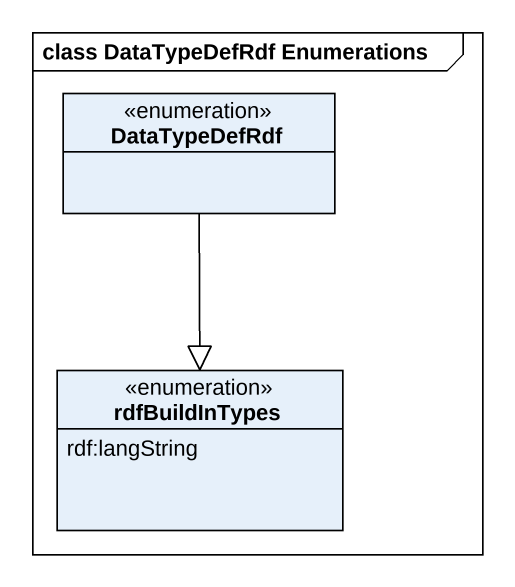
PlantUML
@startuml
mainframe class DataTypeDefRdf Enumerations
hide circle
hide empty members
enum DataTypeDefRdf
enum rdfBuildInTypes {
  rdf:langString
}
DataTypeDefRdf --|> rdfBuildInTypes
@enduml
